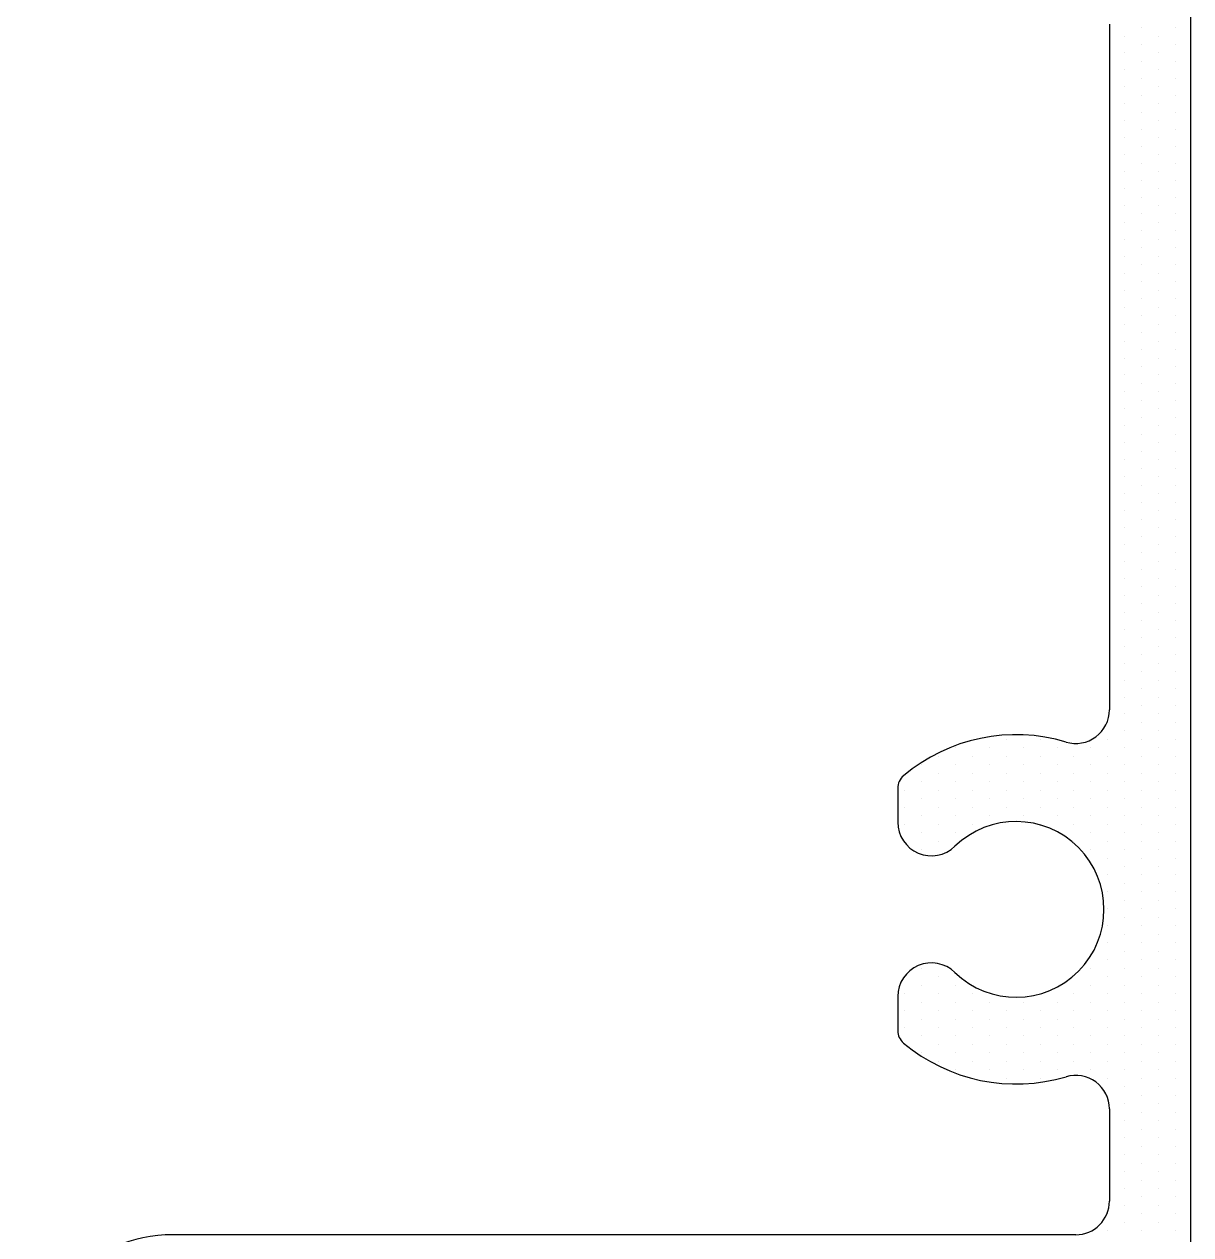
# Model space of a CAD drawing. Header units: inches. Extents: x 3.8 to 36.3, y 0.9 to 43.6.
# Drawn here: x 10.136 to 11.211, y 26.069 to 27.185 of the extents above; entities that cross this region are included whole.
import ezdxf

# ---------------------------------------------------------------- set-up
doc = ezdxf.new("R2010")
doc.units = ezdxf.units.IN
doc.header["$MEASUREMENT"] = 0
doc.layers.add('R-SWTS-DET1', color=1, linetype='Continuous')
doc.layers.add('R-SWTS-PAT1', color=5, linetype='Continuous')

msp = doc.modelspace()

# ---------------------------------------------------------------- linework, layer by layer
at = {"layer": 'R-SWTS-DET1', "lineweight": 30}
for p, q in [((11.211, 26.00908), (11.211, 28.22899)), ((11.136, 27.18512), (11.136, 26.55303)), ((10.941, 26.48079), (10.941, 26.44945)), ((10.941, 26.2887), (10.941, 26.25736)), ((11.136, 26.18512), (11.136, 26.10008)), ((11.105, 26.06908), (10.273, 26.06908))]:
    msp.add_line(p, q, dxfattribs=at)
for centre, radius, start, end in [((11.105, 26.55303), 0.031, 253.35396, 0), ((11.05, 26.36908), 0.161, 73.35396, 130.07843), ((10.956, 26.48079), 0.015, 130.07843, 180), ((10.972, 26.44945), 0.031, 180, 314.14117), ((11.05, 26.36908), 0.081, 225.85883, 134.14117), ((10.972, 26.2887), 0.031, 45.85883, 180), ((10.956, 26.25736), 0.015, 180, 229.92157), ((11.05, 26.36908), 0.161, 229.92157, 286.64604), ((11.105, 26.18512), 0.031, 360, 106.64604), ((11.105, 26.10008), 0.031, 270, 360), ((10.273, 25.93208), 0.137, 90, 180)]:
    msp.add_arc(centre, radius, start, end, dxfattribs=at)
at = {"layer": 'R-SWTS-PAT1'}
for p, q in [((11.16586, 27.18205), (11.16586, 27.18205)), ((11.19711, 27.18205), (11.19711, 27.18205)), ((11.15024, 27.17424), (11.15024, 27.17424)), ((11.16586, 27.16643), (11.16586, 27.16643)), ((11.18149, 27.17424), (11.18149, 27.17424)), ((11.19711, 27.16643), (11.19711, 27.16643)), ((11.15024, 27.15861), (11.15024, 27.15861)), ((11.18149, 27.15861), (11.18149, 27.15861)), ((11.15024, 27.14299), (11.15024, 27.14299)), ((11.16586, 27.1508), (11.16586, 27.1508)), ((11.18149, 27.14299), (11.18149, 27.14299)), ((11.19711, 27.1508), (11.19711, 27.1508)), ((11.16586, 27.13518), (11.16586, 27.13518)), ((11.19711, 27.13518), (11.19711, 27.13518)), ((11.15024, 27.12736), (11.15024, 27.12736)), ((11.18149, 27.12736), (11.18149, 27.12736)), ((11.15024, 27.11174), (11.15024, 27.11174)), ((11.16586, 27.11955), (11.16586, 27.11955)), ((11.18149, 27.11174), (11.18149, 27.11174)), ((11.19711, 27.11955), (11.19711, 27.11955)), ((11.16586, 27.10393), (11.16586, 27.10393)), ((11.19711, 27.10393), (11.19711, 27.10393)), ((11.15024, 27.09611), (11.15024, 27.09611)), ((11.16586, 27.0883), (11.16586, 27.0883)), ((11.18149, 27.09611), (11.18149, 27.09611)), ((11.19711, 27.0883), (11.19711, 27.0883)), ((11.15024, 27.08049), (11.15024, 27.08049)), ((11.18149, 27.08049), (11.18149, 27.08049)), ((11.15024, 27.06486), (11.15024, 27.06486)), ((11.16586, 27.07268), (11.16586, 27.07268)), ((11.18149, 27.06486), (11.18149, 27.06486)), ((11.19711, 27.07268), (11.19711, 27.07268)), ((11.16586, 27.05705), (11.16586, 27.05705)), ((11.19711, 27.05705), (11.19711, 27.05705)), ((11.15024, 27.04924), (11.15024, 27.04924)), ((11.18149, 27.04924), (11.18149, 27.04924)), ((11.15024, 27.03361), (11.15024, 27.03361)), ((11.16586, 27.04143), (11.16586, 27.04143)), ((11.18149, 27.03361), (11.18149, 27.03361)), ((11.19711, 27.04143), (11.19711, 27.04143)), ((11.16586, 27.0258), (11.16586, 27.0258)), ((11.19711, 27.0258), (11.19711, 27.0258)), ((11.15024, 27.01799), (11.15024, 27.01799)), ((11.16586, 27.01018), (11.16586, 27.01018)), ((11.18149, 27.01799), (11.18149, 27.01799)), ((11.19711, 27.01018), (11.19711, 27.01018)), ((11.15024, 27.00236), (11.15024, 27.00236)), ((11.18149, 27.00236), (11.18149, 27.00236)), ((11.15024, 26.98674), (11.15024, 26.98674)), ((11.16586, 26.99455), (11.16586, 26.99455)), ((11.18149, 26.98674), (11.18149, 26.98674)), ((11.19711, 26.99455), (11.19711, 26.99455)), ((11.16586, 26.97893), (11.16586, 26.97893)), ((11.19711, 26.97893), (11.19711, 26.97893)), ((11.15024, 26.97111), (11.15024, 26.97111)), ((11.18149, 26.97111), (11.18149, 26.97111)), ((11.15024, 26.95549), (11.15024, 26.95549)), ((11.16586, 26.9633), (11.16586, 26.9633)), ((11.18149, 26.95549), (11.18149, 26.95549)), ((11.19711, 26.9633), (11.19711, 26.9633)), ((11.16586, 26.94768), (11.16586, 26.94768)), ((11.19711, 26.94768), (11.19711, 26.94768)), ((11.15024, 26.93986), (11.15024, 26.93986)), ((11.16586, 26.93205), (11.16586, 26.93205)), ((11.18149, 26.93986), (11.18149, 26.93986)), ((11.19711, 26.93205), (11.19711, 26.93205)), ((11.15024, 26.92424), (11.15024, 26.92424)), ((11.18149, 26.92424), (11.18149, 26.92424)), ((11.15024, 26.90861), (11.15024, 26.90861)), ((11.16586, 26.91643), (11.16586, 26.91643)), ((11.18149, 26.90861), (11.18149, 26.90861)), ((11.19711, 26.91643), (11.19711, 26.91643)), ((11.16586, 26.9008), (11.16586, 26.9008)), ((11.19711, 26.9008), (11.19711, 26.9008)), ((11.15024, 26.89299), (11.15024, 26.89299)), ((11.18149, 26.89299), (11.18149, 26.89299)), ((11.15024, 26.87736), (11.15024, 26.87736)), ((11.16586, 26.88518), (11.16586, 26.88518)), ((11.18149, 26.87736), (11.18149, 26.87736)), ((11.19711, 26.88518), (11.19711, 26.88518)), ((11.16586, 26.86955), (11.16586, 26.86955)), ((11.19711, 26.86955), (11.19711, 26.86955)), ((11.15024, 26.86174), (11.15024, 26.86174)), ((11.16586, 26.85393), (11.16586, 26.85393)), ((11.18149, 26.86174), (11.18149, 26.86174)), ((11.19711, 26.85393), (11.19711, 26.85393)), ((11.15024, 26.84611), (11.15024, 26.84611)), ((11.18149, 26.84611), (11.18149, 26.84611)), ((11.15024, 26.83049), (11.15024, 26.83049)), ((11.16586, 26.8383), (11.16586, 26.8383)), ((11.18149, 26.83049), (11.18149, 26.83049)), ((11.19711, 26.8383), (11.19711, 26.8383)), ((11.16586, 26.82268), (11.16586, 26.82268)), ((11.19711, 26.82268), (11.19711, 26.82268)), ((11.15024, 26.81486), (11.15024, 26.81486)), ((11.18149, 26.81486), (11.18149, 26.81486)), ((11.15024, 26.79924), (11.15024, 26.79924)), ((11.16586, 26.80705), (11.16586, 26.80705)), ((11.18149, 26.79924), (11.18149, 26.79924)), ((11.19711, 26.80705), (11.19711, 26.80705)), ((11.16586, 26.79143), (11.16586, 26.79143)), ((11.19711, 26.79143), (11.19711, 26.79143)), ((11.15024, 26.78361), (11.15024, 26.78361)), ((11.16586, 26.7758), (11.16586, 26.7758)), ((11.18149, 26.78361), (11.18149, 26.78361)), ((11.19711, 26.7758), (11.19711, 26.7758)), ((11.15024, 26.76799), (11.15024, 26.76799)), ((11.18149, 26.76799), (11.18149, 26.76799)), ((11.15024, 26.75236), (11.15024, 26.75236)), ((11.16586, 26.76018), (11.16586, 26.76018)), ((11.18149, 26.75236), (11.18149, 26.75236)), ((11.19711, 26.76018), (11.19711, 26.76018)), ((11.16586, 26.74455), (11.16586, 26.74455)), ((11.19711, 26.74455), (11.19711, 26.74455)), ((11.15024, 26.73674), (11.15024, 26.73674)), ((11.18149, 26.73674), (11.18149, 26.73674)), ((11.15024, 26.72111), (11.15024, 26.72111)), ((11.16586, 26.72893), (11.16586, 26.72893)), ((11.18149, 26.72111), (11.18149, 26.72111)), ((11.19711, 26.72893), (11.19711, 26.72893)), ((11.16586, 26.7133), (11.16586, 26.7133)), ((11.19711, 26.7133), (11.19711, 26.7133)), ((11.15024, 26.70549), (11.15024, 26.70549)), ((11.16586, 26.69768), (11.16586, 26.69768)), ((11.18149, 26.70549), (11.18149, 26.70549)), ((11.19711, 26.69768), (11.19711, 26.69768)), ((11.15024, 26.68986), (11.15024, 26.68986)), ((11.18149, 26.68986), (11.18149, 26.68986)), ((11.15024, 26.67424), (11.15024, 26.67424)), ((11.16586, 26.68205), (11.16586, 26.68205)), ((11.18149, 26.67424), (11.18149, 26.67424)), ((11.19711, 26.68205), (11.19711, 26.68205)), ((11.16586, 26.66643), (11.16586, 26.66643)), ((11.19711, 26.66643), (11.19711, 26.66643)), ((11.15024, 26.65861), (11.15024, 26.65861)), ((11.18149, 26.65861), (11.18149, 26.65861)), ((11.15024, 26.64299), (11.15024, 26.64299)), ((11.16586, 26.6508), (11.16586, 26.6508)), ((11.18149, 26.64299), (11.18149, 26.64299)), ((11.19711, 26.6508), (11.19711, 26.6508)), ((11.16586, 26.63518), (11.16586, 26.63518)), ((11.19711, 26.63518), (11.19711, 26.63518)), ((11.15024, 26.62736), (11.15024, 26.62736)), ((11.16586, 26.61955), (11.16586, 26.61955)), ((11.18149, 26.62736), (11.18149, 26.62736)), ((11.19711, 26.61955), (11.19711, 26.61955)), ((11.15024, 26.61174), (11.15024, 26.61174)), ((11.18149, 26.61174), (11.18149, 26.61174)), ((11.15024, 26.59611), (11.15024, 26.59611)), ((11.16586, 26.60393), (11.16586, 26.60393)), ((11.18149, 26.59611), (11.18149, 26.59611)), ((11.19711, 26.60393), (11.19711, 26.60393)), ((11.16586, 26.5883), (11.16586, 26.5883)), ((11.19711, 26.5883), (11.19711, 26.5883)), ((11.15024, 26.58049), (11.15024, 26.58049)), ((11.18149, 26.58049), (11.18149, 26.58049)), ((11.15024, 26.56486), (11.15024, 26.56486)), ((11.16586, 26.57268), (11.16586, 26.57268)), ((11.18149, 26.56486), (11.18149, 26.56486)), ((11.19711, 26.57268), (11.19711, 26.57268)), ((11.16586, 26.55705), (11.16586, 26.55705)), ((11.19711, 26.55705), (11.19711, 26.55705)), ((11.13461, 26.54143), (11.13461, 26.54143)), ((11.15024, 26.54924), (11.15024, 26.54924)), ((11.16586, 26.54143), (11.16586, 26.54143)), ((11.18149, 26.54924), (11.18149, 26.54924)), ((11.19711, 26.54143), (11.19711, 26.54143)), ((11.15024, 26.53361), (11.15024, 26.53361)), ((11.18149, 26.53361), (11.18149, 26.53361)), ((10.99399, 26.51799), (10.99399, 26.51799)), ((11.02524, 26.51799), (11.02524, 26.51799)), ((11.04086, 26.5258), (11.04086, 26.5258)), ((11.05649, 26.51799), (11.05649, 26.51799)), ((11.07211, 26.5258), (11.07211, 26.5258)), ((11.08774, 26.51799), (11.08774, 26.51799)), ((11.11899, 26.51799), (11.11899, 26.51799)), ((11.13461, 26.5258), (11.13461, 26.5258)), ((11.15024, 26.51799), (11.15024, 26.51799)), ((11.16586, 26.5258), (11.16586, 26.5258)), ((11.18149, 26.51799), (11.18149, 26.51799)), ((11.19711, 26.5258), (11.19711, 26.5258)), ((10.97836, 26.51018), (10.97836, 26.51018)), ((11.00961, 26.51018), (11.00961, 26.51018)), ((11.04086, 26.51018), (11.04086, 26.51018)), ((11.07211, 26.51018), (11.07211, 26.51018)), ((11.10336, 26.51018), (11.10336, 26.51018)), ((11.13461, 26.51018), (11.13461, 26.51018)), ((11.16586, 26.51018), (11.16586, 26.51018)), ((11.19711, 26.51018), (11.19711, 26.51018)), ((10.96274, 26.50236), (10.96274, 26.50236)), ((10.99399, 26.50236), (10.99399, 26.50236)), ((11.02524, 26.50236), (11.02524, 26.50236)), ((11.05649, 26.50236), (11.05649, 26.50236)), ((11.08774, 26.50236), (11.08774, 26.50236)), ((11.11899, 26.50236), (11.11899, 26.50236)), ((11.15024, 26.50236), (11.15024, 26.50236)), ((11.18149, 26.50236), (11.18149, 26.50236)), ((10.96274, 26.48674), (10.96274, 26.48674)), ((10.97836, 26.49455), (10.97836, 26.49455)), ((10.99399, 26.48674), (10.99399, 26.48674)), ((11.00961, 26.49455), (11.00961, 26.49455)), ((11.02524, 26.48674), (11.02524, 26.48674)), ((11.04086, 26.49455), (11.04086, 26.49455)), ((11.05649, 26.48674), (11.05649, 26.48674)), ((11.07211, 26.49455), (11.07211, 26.49455)), ((11.08774, 26.48674), (11.08774, 26.48674)), ((11.10336, 26.49455), (11.10336, 26.49455)), ((11.11899, 26.48674), (11.11899, 26.48674)), ((11.13461, 26.49455), (11.13461, 26.49455)), ((11.15024, 26.48674), (11.15024, 26.48674)), ((11.16586, 26.49455), (11.16586, 26.49455)), ((11.18149, 26.48674), (11.18149, 26.48674)), ((11.19711, 26.49455), (11.19711, 26.49455)), ((10.94711, 26.47893), (10.94711, 26.47893)), ((10.97836, 26.47893), (10.97836, 26.47893)), ((11.00961, 26.47893), (11.00961, 26.47893)), ((11.04086, 26.47893), (11.04086, 26.47893)), ((11.07211, 26.47893), (11.07211, 26.47893)), ((11.10336, 26.47893), (11.10336, 26.47893)), ((11.13461, 26.47893), (11.13461, 26.47893)), ((11.16586, 26.47893), (11.16586, 26.47893)), ((11.19711, 26.47893), (11.19711, 26.47893)), ((10.94711, 26.4633), (10.94711, 26.4633)), ((10.96274, 26.47111), (10.96274, 26.47111)), ((10.97836, 26.4633), (10.97836, 26.4633)), ((10.99399, 26.47111), (10.99399, 26.47111)), ((11.00961, 26.4633), (11.00961, 26.4633)), ((11.02524, 26.47111), (11.02524, 26.47111)), ((11.04086, 26.4633), (11.04086, 26.4633)), ((11.05649, 26.47111), (11.05649, 26.47111)), ((11.07211, 26.4633), (11.07211, 26.4633)), ((11.08774, 26.47111), (11.08774, 26.47111)), ((11.10336, 26.4633), (11.10336, 26.4633)), ((11.11899, 26.47111), (11.11899, 26.47111)), ((11.13461, 26.4633), (11.13461, 26.4633)), ((11.15024, 26.47111), (11.15024, 26.47111)), ((11.16586, 26.4633), (11.16586, 26.4633)), ((11.18149, 26.47111), (11.18149, 26.47111)), ((11.19711, 26.4633), (11.19711, 26.4633)), ((10.96274, 26.45549), (10.96274, 26.45549)), ((10.99399, 26.45549), (10.99399, 26.45549)), ((11.02524, 26.45549), (11.02524, 26.45549)), ((11.05649, 26.45549), (11.05649, 26.45549)), ((11.08774, 26.45549), (11.08774, 26.45549)), ((11.11899, 26.45549), (11.11899, 26.45549)), ((11.15024, 26.45549), (11.15024, 26.45549)), ((11.18149, 26.45549), (11.18149, 26.45549)), ((10.94711, 26.44768), (10.94711, 26.44768)), ((10.96274, 26.43986), (10.96274, 26.43986)), ((10.97836, 26.44768), (10.97836, 26.44768)), ((10.99399, 26.43986), (10.99399, 26.43986)), ((11.00961, 26.44768), (11.00961, 26.44768)), ((11.07211, 26.44768), (11.07211, 26.44768)), ((11.10336, 26.44768), (11.10336, 26.44768)), ((11.11899, 26.43986), (11.11899, 26.43986)), ((11.13461, 26.44768), (11.13461, 26.44768)), ((11.15024, 26.43986), (11.15024, 26.43986)), ((11.16586, 26.44768), (11.16586, 26.44768)), ((11.18149, 26.43986), (11.18149, 26.43986)), ((11.19711, 26.44768), (11.19711, 26.44768)), ((10.94711, 26.43205), (10.94711, 26.43205)), ((10.97836, 26.43205), (10.97836, 26.43205)), ((11.10336, 26.43205), (11.10336, 26.43205)), ((11.13461, 26.43205), (11.13461, 26.43205)), ((11.16586, 26.43205), (11.16586, 26.43205)), ((11.19711, 26.43205), (11.19711, 26.43205)), ((10.96274, 26.42424), (10.96274, 26.42424)), ((11.11899, 26.42424), (11.11899, 26.42424)), ((11.15024, 26.42424), (11.15024, 26.42424)), ((11.18149, 26.42424), (11.18149, 26.42424)), ((11.13461, 26.41643), (11.13461, 26.41643)), ((11.15024, 26.40861), (11.15024, 26.40861)), ((11.16586, 26.41643), (11.16586, 26.41643)), ((11.18149, 26.40861), (11.18149, 26.40861)), ((11.19711, 26.41643), (11.19711, 26.41643)), ((11.13461, 26.4008), (11.13461, 26.4008)), ((11.16586, 26.4008), (11.16586, 26.4008)), ((11.19711, 26.4008), (11.19711, 26.4008)), ((11.13461, 26.38518), (11.13461, 26.38518)), ((11.15024, 26.39299), (11.15024, 26.39299)), ((11.16586, 26.38518), (11.16586, 26.38518)), ((11.18149, 26.39299), (11.18149, 26.39299)), ((11.19711, 26.38518), (11.19711, 26.38518)), ((11.15024, 26.37736), (11.15024, 26.37736)), ((11.18149, 26.37736), (11.18149, 26.37736)), ((11.13461, 26.36955), (11.13461, 26.36955)), ((11.15024, 26.36174), (11.15024, 26.36174)), ((11.16586, 26.36955), (11.16586, 26.36955)), ((11.18149, 26.36174), (11.18149, 26.36174)), ((11.19711, 26.36955), (11.19711, 26.36955)), ((11.13461, 26.35393), (11.13461, 26.35393)), ((11.16586, 26.35393), (11.16586, 26.35393)), ((11.19711, 26.35393), (11.19711, 26.35393)), ((11.15024, 26.34611), (11.15024, 26.34611)), ((11.18149, 26.34611), (11.18149, 26.34611)), ((11.13461, 26.3383), (11.13461, 26.3383)), ((11.15024, 26.33049), (11.15024, 26.33049)), ((11.16586, 26.3383), (11.16586, 26.3383)), ((11.18149, 26.33049), (11.18149, 26.33049)), ((11.19711, 26.3383), (11.19711, 26.3383)), ((11.13461, 26.32268), (11.13461, 26.32268)), ((11.16586, 26.32268), (11.16586, 26.32268)), ((11.19711, 26.32268), (11.19711, 26.32268)), ((10.94711, 26.30705), (10.94711, 26.30705)), ((10.96274, 26.31486), (10.96274, 26.31486)), ((10.97836, 26.30705), (10.97836, 26.30705)), ((11.10336, 26.30705), (11.10336, 26.30705)), ((11.11899, 26.31486), (11.11899, 26.31486)), ((11.13461, 26.30705), (11.13461, 26.30705)), ((11.15024, 26.31486), (11.15024, 26.31486)), ((11.16586, 26.30705), (11.16586, 26.30705)), ((11.18149, 26.31486), (11.18149, 26.31486)), ((11.19711, 26.30705), (11.19711, 26.30705)), ((10.96274, 26.29924), (10.96274, 26.29924)), ((10.99399, 26.29924), (10.99399, 26.29924)), ((11.11899, 26.29924), (11.11899, 26.29924)), ((11.15024, 26.29924), (11.15024, 26.29924)), ((11.18149, 26.29924), (11.18149, 26.29924)), ((10.94711, 26.29143), (10.94711, 26.29143)), ((10.96274, 26.28361), (10.96274, 26.28361)), ((10.97836, 26.29143), (10.97836, 26.29143)), ((10.99399, 26.28361), (10.99399, 26.28361)), ((11.00961, 26.29143), (11.00961, 26.29143)), ((11.02524, 26.28361), (11.02524, 26.28361)), ((11.05649, 26.28361), (11.05649, 26.28361)), ((11.08774, 26.28361), (11.08774, 26.28361)), ((11.10336, 26.29143), (11.10336, 26.29143)), ((11.11899, 26.28361), (11.11899, 26.28361)), ((11.13461, 26.29143), (11.13461, 26.29143)), ((11.15024, 26.28361), (11.15024, 26.28361)), ((11.16586, 26.29143), (11.16586, 26.29143)), ((11.18149, 26.28361), (11.18149, 26.28361)), ((11.19711, 26.29143), (11.19711, 26.29143)), ((10.94711, 26.2758), (10.94711, 26.2758)), ((10.97836, 26.2758), (10.97836, 26.2758)), ((11.00961, 26.2758), (11.00961, 26.2758)), ((11.04086, 26.2758), (11.04086, 26.2758)), ((11.07211, 26.2758), (11.07211, 26.2758)), ((11.10336, 26.2758), (11.10336, 26.2758)), ((11.13461, 26.2758), (11.13461, 26.2758)), ((11.16586, 26.2758), (11.16586, 26.2758)), ((11.19711, 26.2758), (11.19711, 26.2758)), ((10.96274, 26.26799), (10.96274, 26.26799)), ((10.99399, 26.26799), (10.99399, 26.26799)), ((11.02524, 26.26799), (11.02524, 26.26799)), ((11.05649, 26.26799), (11.05649, 26.26799)), ((11.08774, 26.26799), (11.08774, 26.26799)), ((11.11899, 26.26799), (11.11899, 26.26799)), ((11.15024, 26.26799), (11.15024, 26.26799)), ((11.18149, 26.26799), (11.18149, 26.26799)), ((10.94711, 26.26018), (10.94711, 26.26018)), ((10.96274, 26.25236), (10.96274, 26.25236)), ((10.97836, 26.26018), (10.97836, 26.26018)), ((10.99399, 26.25236), (10.99399, 26.25236)), ((11.00961, 26.26018), (11.00961, 26.26018)), ((11.02524, 26.25236), (11.02524, 26.25236)), ((11.04086, 26.26018), (11.04086, 26.26018)), ((11.05649, 26.25236), (11.05649, 26.25236)), ((11.07211, 26.26018), (11.07211, 26.26018)), ((11.08774, 26.25236), (11.08774, 26.25236)), ((11.10336, 26.26018), (11.10336, 26.26018)), ((11.11899, 26.25236), (11.11899, 26.25236)), ((11.13461, 26.26018), (11.13461, 26.26018)), ((11.15024, 26.25236), (11.15024, 26.25236)), ((11.16586, 26.26018), (11.16586, 26.26018)), ((11.18149, 26.25236), (11.18149, 26.25236)), ((11.19711, 26.26018), (11.19711, 26.26018)), ((10.97836, 26.24455), (10.97836, 26.24455)), ((11.00961, 26.24455), (11.00961, 26.24455)), ((11.04086, 26.24455), (11.04086, 26.24455)), ((11.07211, 26.24455), (11.07211, 26.24455)), ((11.10336, 26.24455), (11.10336, 26.24455)), ((11.13461, 26.24455), (11.13461, 26.24455)), ((11.16586, 26.24455), (11.16586, 26.24455)), ((11.19711, 26.24455), (11.19711, 26.24455)), ((10.96274, 26.23674), (10.96274, 26.23674)), ((10.97836, 26.22893), (10.97836, 26.22893)), ((10.99399, 26.23674), (10.99399, 26.23674)), ((11.00961, 26.22893), (11.00961, 26.22893)), ((11.02524, 26.23674), (11.02524, 26.23674)), ((11.04086, 26.22893), (11.04086, 26.22893)), ((11.05649, 26.23674), (11.05649, 26.23674)), ((11.07211, 26.22893), (11.07211, 26.22893)), ((11.08774, 26.23674), (11.08774, 26.23674)), ((11.10336, 26.22893), (11.10336, 26.22893)), ((11.11899, 26.23674), (11.11899, 26.23674)), ((11.13461, 26.22893), (11.13461, 26.22893)), ((11.15024, 26.23674), (11.15024, 26.23674)), ((11.16586, 26.22893), (11.16586, 26.22893)), ((11.18149, 26.23674), (11.18149, 26.23674)), ((11.19711, 26.22893), (11.19711, 26.22893)), ((10.99399, 26.22111), (10.99399, 26.22111)), ((11.02524, 26.22111), (11.02524, 26.22111)), ((11.05649, 26.22111), (11.05649, 26.22111)), ((11.08774, 26.22111), (11.08774, 26.22111)), ((11.11899, 26.22111), (11.11899, 26.22111)), ((11.15024, 26.22111), (11.15024, 26.22111)), ((11.18149, 26.22111), (11.18149, 26.22111)), ((11.00961, 26.2133), (11.00961, 26.2133)), ((11.04086, 26.2133), (11.04086, 26.2133)), ((11.07211, 26.2133), (11.07211, 26.2133)), ((11.13461, 26.2133), (11.13461, 26.2133)), ((11.15024, 26.20549), (11.15024, 26.20549)), ((11.16586, 26.2133), (11.16586, 26.2133)), ((11.18149, 26.20549), (11.18149, 26.20549)), ((11.19711, 26.2133), (11.19711, 26.2133)), ((11.13461, 26.19768), (11.13461, 26.19768)), ((11.16586, 26.19768), (11.16586, 26.19768)), ((11.19711, 26.19768), (11.19711, 26.19768)), ((11.15024, 26.18986), (11.15024, 26.18986)), ((11.18149, 26.18986), (11.18149, 26.18986)), ((11.15024, 26.17424), (11.15024, 26.17424)), ((11.16586, 26.18205), (11.16586, 26.18205)), ((11.18149, 26.17424), (11.18149, 26.17424)), ((11.19711, 26.18205), (11.19711, 26.18205)), ((11.16586, 26.16643), (11.16586, 26.16643)), ((11.19711, 26.16643), (11.19711, 26.16643)), ((11.15024, 26.15861), (11.15024, 26.15861)), ((11.16586, 26.1508), (11.16586, 26.1508)), ((11.18149, 26.15861), (11.18149, 26.15861)), ((11.19711, 26.1508), (11.19711, 26.1508)), ((11.15024, 26.14299), (11.15024, 26.14299)), ((11.18149, 26.14299), (11.18149, 26.14299)), ((11.15024, 26.12736), (11.15024, 26.12736)), ((11.16586, 26.13518), (11.16586, 26.13518)), ((11.18149, 26.12736), (11.18149, 26.12736)), ((11.19711, 26.13518), (11.19711, 26.13518)), ((11.16586, 26.11955), (11.16586, 26.11955)), ((11.19711, 26.11955), (11.19711, 26.11955)), ((11.15024, 26.11174), (11.15024, 26.11174)), ((11.18149, 26.11174), (11.18149, 26.11174)), ((11.15024, 26.09611), (11.15024, 26.09611)), ((11.16586, 26.10393), (11.16586, 26.10393)), ((11.18149, 26.09611), (11.18149, 26.09611)), ((11.19711, 26.10393), (11.19711, 26.10393)), ((11.13461, 26.0883), (11.13461, 26.0883)), ((11.16586, 26.0883), (11.16586, 26.0883)), ((11.19711, 26.0883), (11.19711, 26.0883)), ((11.13461, 26.07268), (11.13461, 26.07268)), ((11.15024, 26.08049), (11.15024, 26.08049)), ((11.16586, 26.07268), (11.16586, 26.07268)), ((11.18149, 26.08049), (11.18149, 26.08049)), ((11.19711, 26.07268), (11.19711, 26.07268))]:
    msp.add_line(p, q, dxfattribs=at)

doc.saveas('drawing.dxf')
